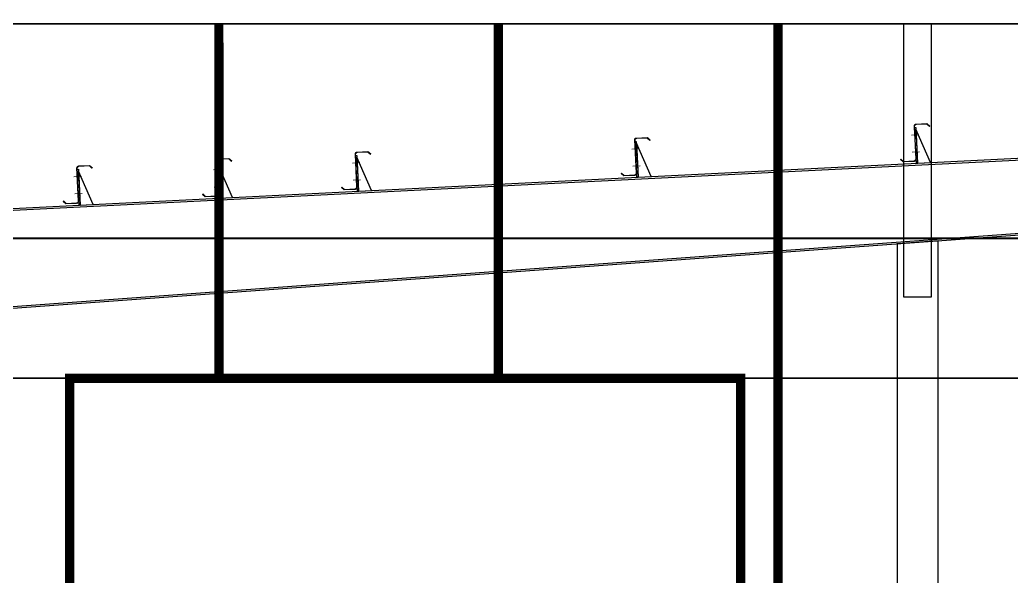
# Model space of a CAD drawing. Extents: x -33967 to 1773478, y -1022458 to -784650.
# Drawn here: x 1559393 to 1564713, y -996760 to -993778 of the extents above; entities that cross this region are included whole.
import ezdxf

# ---------------------------------------------------------------- set-up
doc = ezdxf.new("R2010")
doc.units = 0
doc.header["$LTSCALE"] = 1000
doc.header["$MEASUREMENT"] = 0
for name, color, linetype in [('G L', 150, 'Continuous'), ('GZ', 50, 'Continuous'), ('LT', 27, 'Continuous'), ('SPACE', 7, 'Continuous'), ('檩托板', 7, 'Continuous')]:
    doc.layers.add(name, color=color, linetype=linetype)
doc.layers.add('檩条', color=30, linetype='Continuous', lineweight=5)

# ---------------------------------------------------------------- blocks, each defined once
blk = doc.blocks.new('LT')
at = {"layer": '檩托板', "elevation": 0.3}
for points in [[(1356481.7, 98209.6), (1356487.7, 98210), (1356497.9, 98018.2), (1356491.9, 98017.9)], [(1356488.2, 98200), (1356497.9, 98018.2), (1356567.8, 98021.9)]]:
    blk.add_lwpolyline(points, close=True, dxfattribs=at)
at = {"layer": '檩条', "color": 1, "linetype": 'Continuous'}
for p, q in [((1356503.9, 98171, -1.7), (1356464.1, 98168.9, -1.7)), ((1356508.8, 98079.6, -1.7), (1356468.9, 98077.5, -1.7))]:
    blk.add_line(p, q, dxfattribs=at)
at = {"layer": '檩条', "elevation": -1.7}
blk.add_lwpolyline([(1356481.4, 98214.6, -0.414214), (1356490.9, 98225.1), (1356546.6, 98228.1), (1356560.7, 98215.4), (1356562.7, 98217.6), (1356547.7, 98231.2), (1356487.7, 98228, 0.414214), (1356478.3, 98217.5), (1356487.7, 98040.7, -0.414214), (1356478.2, 98030.2), (1356422.6, 98027.2), (1356408.4, 98040), (1356406.4, 98037.7), (1356421.5, 98024.2), (1356481.4, 98027.4, 0.414214), (1356490.9, 98037.9), (1356481.4, 98214.6)], format="xyb", dxfattribs=at)
at = {"layer": '檩条', "color": 1, "linetype": 'Continuous'}
for points in [[(1356481.5, 98157.6, -1.7), (1356480.2, 98182, -1.7), (1356490.5, 98158, -1.7), (1356489.2, 98182.5, -1.7)], [(1356485, 98090.6, -1.7), (1356486.3, 98066.2, -1.7), (1356494, 98091.1, -1.7), (1356495.3, 98066.7, -1.7)]]:
    blk.add_solid(points, dxfattribs=at)

msp = doc.modelspace()

# ---------------------------------------------------------------- linework, layer by layer
at = {"color": 6, "const_width": 50}
for points in [[(1560460.9, -993802.9), (1560461.2, -995698.9)], [(1561960.9, -993802.7), (1561961.2, -995698.9)], [(1563460.9, -993802.5), (1563461.9, -1002606.7)]]:
    msp.add_lwpolyline(points, dxfattribs=at)
msp.add_lwpolyline([(1563260.7, -995698.9), (1559660.7, -995698.9), (1559660.7, -996898.9), (1563260.7, -996898.9)], close=True, dxfattribs=at)
at = {"layer": 'G L', "color": 8}
for points in [[(1549210.7, -994380.9), (1558460.7, -994843.4), (1567460.7, -994393.4)], [(1558460.7, -994833.4), (1567460.7, -994383.4)], [(1558885.8, -995347.6), (1567460.7, -994723.9)], [(1558885.8, -995357.6), (1567460.7, -994733.9)]]:
    msp.add_lwpolyline(points, dxfattribs=at)
at = {"layer": 'GZ', "color": 8}
for points in [[(1564285.7, -993798.9), (1564135.7, -993798.9), (1564135.7, -995263.4), (1564285.7, -995263.4)], [(1564320.7, -1003798.9), (1564321, -994962.3), (1564101.4, -994978.5), (1564100.7, -1003798.9)]]:
    msp.add_lwpolyline(points, close=True, dxfattribs=at)
at = {"layer": 'LT', "linetype": 'ByBlock', "const_width": 10}
for points in [[(1540000.4, -993798.9), (1594920.5, -993798.9)], [(1540000.7, -994948.9), (1594920.5, -994948.9)], [(1540000.7, -995698.9), (1594920.5, -995698.9)]]:
    msp.add_lwpolyline(points, dxfattribs=at)

# ---------------------------------------------------------------- block references
at = {"layer": 'SPACE', "color": 8, "rotation": 359.81312795748}
for p in [(207400.3, -1088139.4, -0.3), (205900.3, -1088214.4, -0.3), (204400.3, -1088289.4, -0.3), (203654.4, -1088326.7, -0.3), (202906.2, -1088364.1, -0.3)]:
    msp.add_blockref('LT', p, dxfattribs=at)

doc.saveas('drawing.dxf')
